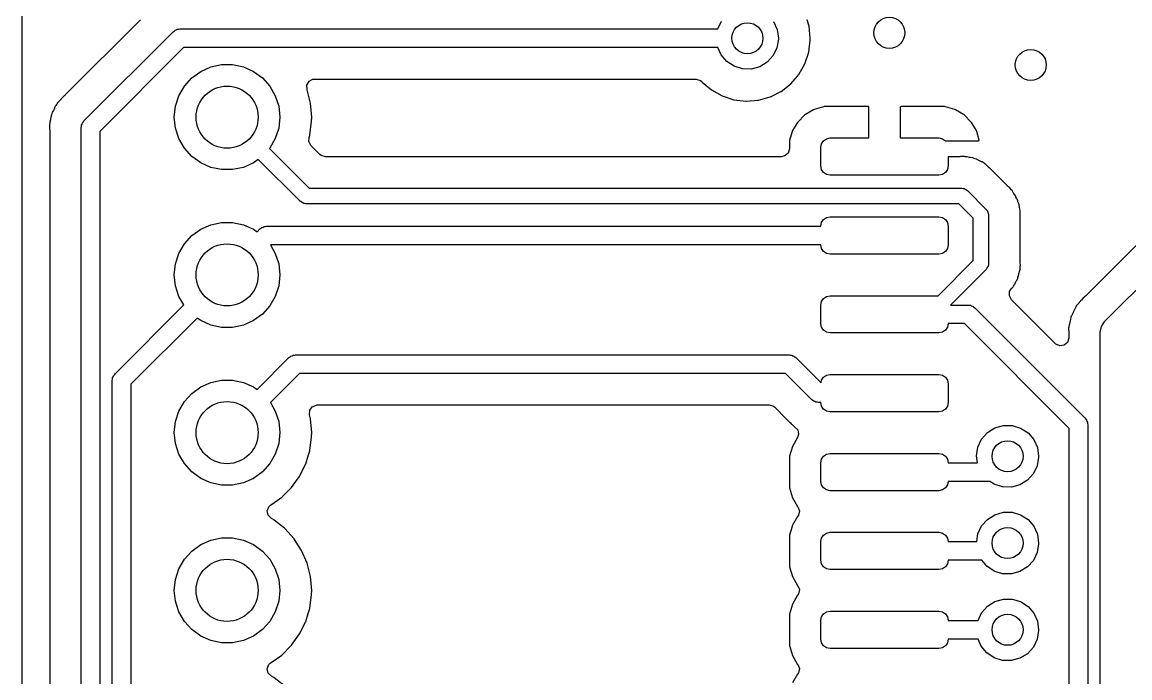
# Model space of a CAD drawing. Extents: x 126.1 to 177.1, y -128.7 to -65.
# Drawn here: x 126.08 to 143.92, y -90.02 to -79.46 of the extents above; entities that cross this region are included whole.
import ezdxf

# ---------------------------------------------------------------- set-up
doc = ezdxf.new("R2010")
doc.units = 0
doc.layers.add('BLACK', color=7, linetype='CONTINUOUS')

msp = doc.modelspace()

# ---------------------------------------------------------------- linework, layer by layer
at = {"layer": 'BLACK', "linetype": 'CONTINUOUS'}
for p, q in [((126.078, -81.1367), (126.078, -69.6006)), ((127.984, -79.4231), (126.773, -80.6339)), ((128.561, -79.586), (128.578, -79.5761)), ((128.578, -79.5761), (128.598, -79.5761)), ((128.598, -79.5761), (128.617, -79.571)), ((128.617, -79.571), (137.285, -79.571)), ((137.285, -79.571), (137.343, -79.4465)), ((138.182, -79.4516), (138.241, -79.5806)), ((138.745, -79.4922), (138.725, -79.4249)), ((138.755, -79.5241), (138.745, -79.4922)), ((138.774, -79.721), (138.755, -79.5241)), ((127.074, -81.0514), (128.511, -79.6149)), ((128.511, -79.6149), (128.528, -79.605)), ((128.528, -79.605), (128.542, -79.5911)), ((128.542, -79.5911), (128.561, -79.586)), ((138.261, -79.7332), (138.237, -79.873)), ((138.241, -79.5806), (138.261, -79.721)), ((138.261, -79.721), (138.261, -79.7332)), ((138.749, -79.9455), (138.774, -79.7493)), ((138.774, -79.7493), (138.774, -79.721)), ((128.679, -79.871), (127.33, -81.2196)), ((137.286, -79.871), (128.679, -79.871)), ((137.337, -79.9852), (137.286, -79.871)), ((138.237, -79.873), (138.176, -80.0006)), ((137.428, -80.0937), (137.337, -79.9852)), ((137.546, -80.1723), (137.428, -80.0937)), ((138.08, -80.1057), (137.96, -80.1799)), ((138.176, -80.0006), (138.08, -80.1057)), ((138.687, -80.1332), (138.749, -79.9455)), ((128.81, -80.3593), (128.954, -80.2549)), ((128.954, -80.2549), (129.116, -80.1826)), ((129.116, -80.1826), (129.29, -80.1456)), ((129.29, -80.1456), (129.468, -80.1456)), ((129.468, -80.1456), (129.642, -80.1826)), ((129.642, -80.1826), (129.804, -80.2549)), ((129.804, -80.2549), (129.948, -80.3593)), ((137.681, -80.2145), (137.546, -80.1723)), ((137.823, -80.2171), (137.681, -80.2145)), ((137.96, -80.1799), (137.823, -80.2171)), ((138.589, -80.3051), (138.687, -80.1332)), ((128.691, -80.4914), (128.81, -80.3593)), ((129.948, -80.3593), (130.067, -80.4914)), ((130.664, -80.4752), (130.7, -80.4138)), ((130.7, -80.4138), (130.763, -80.3816)), ((130.763, -80.3816), (130.786, -80.3795)), ((130.786, -80.3795), (136.936, -80.3795)), ((136.936, -80.3795), (137.004, -80.3995)), ((137.004, -80.3995), (137.026, -80.418)), ((137.026, -80.418), (137.028, -80.4201)), ((137.028, -80.4201), (137.032, -80.4249)), ((137.032, -80.4249), (137.183, -80.5531)), ((138.304, -80.5766), (138.46, -80.4548)), ((138.46, -80.4548), (138.567, -80.3312)), ((138.567, -80.3312), (138.585, -80.3098)), ((138.585, -80.3098), (138.589, -80.3051)), ((138.585, -80.3098), (138.585, -80.3098)), ((126.757, -80.6461), (126.752, -80.6519)), ((126.764, -80.6418), (126.757, -80.6461)), ((126.773, -80.6339), (126.764, -80.6418)), ((128.548, -80.8143), (128.603, -80.6453)), ((128.603, -80.6453), (128.691, -80.4914)), ((130.067, -80.4914), (130.156, -80.6453)), ((130.156, -80.6453), (130.21, -80.8143)), ((130.667, -80.5461), (130.664, -80.4752)), ((130.667, -80.5469), (130.667, -80.5461)), ((130.669, -80.5517), (130.667, -80.5469)), ((130.724, -80.7683), (130.669, -80.5517)), ((137.183, -80.5531), (137.355, -80.6496)), ((137.355, -80.6496), (137.543, -80.7107)), ((138.133, -80.663), (138.299, -80.5794)), ((138.299, -80.5794), (138.304, -80.5766)), ((138.299, -80.5794), (138.299, -80.5794)), ((126.606, -80.8269), (126.591, -80.862)), ((126.609, -80.8196), (126.606, -80.8269)), ((126.606, -80.8269), (126.606, -80.8269)), ((126.617, -80.8096), (126.609, -80.8196)), ((126.622, -80.8027), (126.617, -80.8096)), ((126.633, -80.7862), (126.622, -80.8027)), ((126.64, -80.7743), (126.633, -80.7862)), ((126.644, -80.7674), (126.64, -80.7743)), ((126.64, -80.7743), (126.64, -80.7743)), ((126.675, -80.7337), (126.644, -80.7674)), ((126.683, -80.7247), (126.675, -80.7337)), ((126.686, -80.7212), (126.683, -80.7247)), ((126.706, -80.7006), (126.686, -80.7212)), ((126.709, -80.6978), (126.706, -80.7006)), ((126.752, -80.6519), (126.709, -80.6978)), ((128.529, -80.991), (128.548, -80.8143)), ((130.21, -80.8143), (130.229, -80.991)), ((130.742, -80.991), (130.724, -80.7683)), ((137.543, -80.7107), (137.74, -80.7341)), ((137.74, -80.7341), (137.746, -80.7337)), ((137.746, -80.7337), (137.931, -80.7194)), ((137.746, -80.7337), (137.746, -80.7337)), ((137.931, -80.7194), (137.937, -80.719)), ((137.931, -80.7194), (137.931, -80.7194)), ((137.937, -80.719), (138.127, -80.6658)), ((138.127, -80.6658), (138.133, -80.663)), ((138.133, -80.663), (138.133, -80.663)), ((138.984, -80.8227), (138.838, -80.8651)), ((138.997, -80.8204), (138.984, -80.8227)), ((139.025, -80.8182), (138.997, -80.8204)), ((139.03, -80.818), (139.025, -80.8182)), ((139.701, -80.818), (139.03, -80.818)), ((139.709, -80.8197), (139.701, -80.818)), ((139.711, -80.8209), (139.709, -80.8197)), ((139.715, -80.8361), (139.711, -80.8209)), ((140.225, -80.8238), (140.223, -80.8315)), ((140.226, -80.8225), (140.225, -80.8238)), ((140.241, -80.818), (140.226, -80.8225)), ((140.908, -80.818), (140.241, -80.818)), ((140.913, -80.8182), (140.908, -80.818)), ((140.941, -80.8204), (140.913, -80.8182)), ((140.954, -80.8227), (140.941, -80.8204)), ((141.1, -80.8651), (140.954, -80.8227)), ((126.543, -80.9723), (126.536, -81.0161)), ((126.552, -80.9526), (126.543, -80.9723)), ((126.558, -80.934), (126.552, -80.9526)), ((126.563, -80.9132), (126.558, -80.934)), ((126.581, -80.8812), (126.563, -80.9132)), ((126.586, -80.8727), (126.581, -80.8812)), ((126.591, -80.862), (126.586, -80.8727)), ((128.548, -81.1677), (128.529, -80.991)), ((130.229, -80.991), (130.21, -81.1677)), ((130.741, -81.0542), (130.742, -80.9943)), ((130.742, -80.9943), (130.742, -80.991)), ((130.742, -80.9943), (130.742, -80.9943)), ((138.682, -80.9575), (138.576, -81.0639)), ((138.694, -80.9479), (138.682, -80.9575)), ((138.824, -80.8713), (138.694, -80.9479)), ((138.838, -80.8651), (138.824, -80.8713)), ((139.715, -81.326), (139.715, -80.8361)), ((140.223, -80.8315), (140.223, -81.326)), ((141.114, -80.8713), (141.1, -80.8651)), ((141.244, -80.9479), (141.114, -80.8713)), ((141.256, -80.9575), (141.244, -80.9479)), ((141.362, -81.0639), (141.256, -80.9575)), ((126.078, -111.044), (126.078, -81.1367)), ((126.52, -81.1155), (126.517, -81.1367)), ((126.517, -81.1367), (126.518, -81.1446)), ((126.518, -81.1446), (126.521, -81.1826)), ((126.522, -81.0958), (126.52, -81.1155)), ((126.521, -81.1826), (126.522, -81.1945)), ((126.533, -81.0334), (126.522, -81.0743)), ((126.522, -81.0743), (126.522, -81.0958)), ((126.536, -81.018), (126.533, -81.0296)), ((126.533, -81.0296), (126.533, -81.0334)), ((126.536, -81.0161), (126.536, -81.018)), ((127.03, -81.1575), (127.036, -81.1384)), ((127.03, -104.192), (127.03, -81.1575)), ((127.036, -81.1187), (127.045, -81.1016)), ((127.036, -81.1384), (127.036, -81.1187)), ((127.045, -81.1016), (127.051, -81.0825)), ((127.051, -81.0825), (127.065, -81.0685)), ((127.065, -81.0685), (127.074, -81.0514)), ((128.603, -81.3367), (128.548, -81.1677)), ((130.21, -81.1677), (130.156, -81.3367)), ((130.711, -81.279), (130.741, -81.0576)), ((130.741, -81.0576), (130.741, -81.0542)), ((138.566, -81.0763), (138.489, -81.2058)), ((138.576, -81.0639), (138.566, -81.0763)), ((141.372, -81.0763), (141.362, -81.0639)), ((141.449, -81.2058), (141.372, -81.0763)), ((145.979, -81.0988), (143.206, -83.8717)), ((126.522, -81.1945), (126.522, -104.11)), ((127.33, -81.2196), (127.33, -104.13)), ((128.691, -81.4906), (128.603, -81.3367)), ((130.156, -81.3367), (130.067, -81.4906)), ((130.696, -81.384), (130.699, -81.3206)), ((130.699, -81.3206), (130.71, -81.284)), ((130.71, -81.284), (130.711, -81.279)), ((138.483, -81.2202), (138.441, -81.366)), ((138.489, -81.2058), (138.483, -81.2202)), ((138.988, -81.3699), (139.037, -81.3374)), ((139.037, -81.3374), (139.094, -81.326)), ((139.094, -81.326), (139.715, -81.326)), ((140.223, -81.326), (140.844, -81.326)), ((140.844, -81.326), (140.901, -81.3374)), ((140.901, -81.3374), (140.95, -81.3699)), ((141.455, -81.2202), (141.449, -81.2058)), ((141.496, -81.3601), (141.455, -81.2202)), ((141.494, -81.368), (141.496, -81.3601)), ((128.81, -81.6227), (128.691, -81.4906)), ((130.067, -81.4906), (130.061, -81.4965)), ((130.061, -81.4965), (130.701, -82.136)), ((130.73, -81.4463), (130.696, -81.384)), ((130.875, -81.5906), (130.73, -81.4463)), ((138.436, -81.5015), (138.416, -81.5696)), ((138.438, -81.3786), (138.436, -81.4071)), ((138.436, -81.4071), (138.436, -81.412)), ((138.436, -81.412), (138.436, -81.5015)), ((138.441, -81.366), (138.438, -81.3786)), ((138.944, -81.476), (138.955, -81.4186)), ((138.944, -81.776), (138.944, -81.476)), ((138.955, -81.4186), (138.988, -81.3699)), ((140.95, -81.3699), (140.951, -81.372)), ((140.951, -81.372), (141.217, -81.372)), ((141.217, -81.372), (141.225, -81.3745)), ((141.225, -81.3745), (141.245, -81.372)), ((141.245, -81.372), (141.481, -81.372)), ((141.481, -81.372), (141.494, -81.368)), ((143.518, -84.2787), (146.347, -81.4492)), ((128.954, -81.7271), (128.81, -81.6227)), ((129.882, -81.6706), (129.804, -81.7271)), ((130.561, -82.3494), (129.882, -81.6706)), ((130.896, -81.6075), (130.875, -81.5906)), ((130.964, -81.6275), (130.896, -81.6075)), ((138.31, -81.6275), (130.964, -81.6275)), ((138.362, -81.6161), (138.31, -81.6275)), ((138.416, -81.5696), (138.362, -81.6161)), ((141.18, -81.6275), (140.994, -81.6275)), ((140.994, -81.6275), (140.994, -81.776)), ((141.191, -81.6269), (141.18, -81.6275)), ((141.228, -81.6234), (141.191, -81.6269)), ((141.235, -81.6221), (141.228, -81.6234)), ((141.236, -81.6222), (141.235, -81.6221)), ((141.235, -81.6228), (141.236, -81.6222)), ((141.243, -81.624), (141.235, -81.6228)), ((141.255, -81.6259), (141.243, -81.624)), ((141.275, -81.6275), (141.255, -81.6259)), ((141.295, -81.6275), (141.275, -81.6275)), ((141.303, -81.6295), (141.295, -81.6275)), ((141.338, -81.6385), (141.303, -81.6295)), ((141.303, -81.6295), (141.303, -81.6295)), ((141.35, -81.6409), (141.338, -81.6385)), ((141.386, -81.6466), (141.35, -81.6409)), ((141.394, -81.6478), (141.386, -81.6466)), ((141.386, -81.6466), (141.386, -81.6466)), ((141.401, -81.6509), (141.394, -81.6478)), ((141.412, -81.6558), (141.401, -81.6509)), ((141.401, -81.6509), (141.401, -81.6509)), ((141.431, -81.6622), (141.412, -81.6558)), ((141.45, -81.6673), (141.431, -81.6622)), ((141.489, -81.6886), (141.45, -81.6673)), ((141.5, -81.6938), (141.489, -81.6886)), ((141.533, -81.7082), (141.5, -81.6938)), ((141.54, -81.7114), (141.533, -81.7082)), ((141.533, -81.7082), (141.533, -81.7082)), ((141.556, -81.7234), (141.54, -81.7114)), ((129.116, -81.7994), (128.954, -81.7271)), ((129.29, -81.8363), (129.116, -81.7994)), ((129.468, -81.8363), (129.29, -81.8363)), ((129.642, -81.7994), (129.468, -81.8363)), ((129.804, -81.7271), (129.642, -81.7994)), ((138.955, -81.8334), (138.944, -81.776)), ((138.988, -81.882), (138.955, -81.8334)), ((139.037, -81.9146), (138.988, -81.882)), ((140.95, -81.882), (140.901, -81.9146)), ((140.983, -81.8334), (140.95, -81.882)), ((140.994, -81.776), (140.983, -81.8334)), ((141.556, -81.7238), (141.556, -81.7234)), ((141.573, -81.7346), (141.556, -81.7238)), ((141.584, -81.7406), (141.573, -81.7346)), ((141.591, -81.7444), (141.584, -81.7406)), ((141.584, -81.7406), (141.584, -81.7406)), ((141.597, -81.7498), (141.591, -81.7444)), ((141.623, -81.7747), (141.597, -81.7498)), ((141.632, -81.7824), (141.623, -81.7747)), ((141.635, -81.7848), (141.632, -81.7824)), ((141.655, -81.8046), (141.635, -81.7848)), ((141.658, -81.8073), (141.655, -81.8046)), ((141.707, -81.854), (141.658, -81.8073)), ((141.712, -81.8604), (141.707, -81.854)), ((141.719, -81.8687), (141.712, -81.8604)), ((141.943, -82.0925), (141.719, -81.8687)), ((139.094, -81.926), (139.037, -81.9146)), ((140.844, -81.926), (139.094, -81.926)), ((140.901, -81.9146), (140.844, -81.926)), ((130.701, -82.136), (141.215, -82.136)), ((141.215, -82.136), (141.237, -82.1392)), ((141.237, -82.1392), (141.242, -82.1388)), ((141.242, -82.1388), (141.245, -82.1402)), ((141.245, -82.1402), (141.251, -82.1411)), ((141.251, -82.1411), (141.277, -82.1578)), ((141.277, -82.1578), (141.304, -82.1726)), ((141.304, -82.1726), (141.609, -82.4774)), ((141.952, -82.1005), (141.943, -82.0925)), ((141.986, -82.1287), (141.952, -82.1005)), ((141.998, -82.1451), (141.986, -82.1287)), ((142.01, -82.1601), (141.998, -82.1451)), ((142.025, -82.1744), (142.01, -82.1601)), ((142.029, -82.1812), (142.025, -82.1744)), ((142.047, -82.2125), (142.029, -82.1812)), ((142.054, -82.2224), (142.047, -82.2125)), ((142.08, -82.2582), (142.054, -82.2224)), ((130.588, -82.3641), (130.561, -82.3494)), ((130.614, -82.3808), (130.588, -82.3641)), ((130.62, -82.3818), (130.614, -82.3808)), ((130.622, -82.3831), (130.62, -82.3818)), ((130.627, -82.3828), (130.622, -82.3831)), ((130.649, -82.386), (130.627, -82.3828)), ((141.164, -82.386), (130.649, -82.386)), ((141.395, -82.6176), (141.164, -82.386)), ((142.083, -82.2655), (142.08, -82.2582)), ((142.087, -82.277), (142.083, -82.2655)), ((142.083, -82.2655), (142.083, -82.2655)), ((142.096, -82.2947), (142.087, -82.277)), ((142.102, -82.3054), (142.096, -82.2947)), ((142.106, -82.3122), (142.102, -82.3054)), ((142.102, -82.3054), (142.102, -82.3054)), ((142.114, -82.3405), (142.106, -82.3122)), ((142.119, -82.3546), (142.114, -82.3405)), ((142.122, -82.3659), (142.119, -82.3546)), ((142.136, -82.3996), (142.122, -82.3659)), ((142.139, -82.407), (142.136, -82.3996)), ((142.14, -82.4148), (142.139, -82.407)), ((142.141, -82.4271), (142.14, -82.4148)), ((142.145, -82.4464), (142.141, -82.4271)), ((138.988, -82.6399), (139.037, -82.6074)), ((139.037, -82.6074), (139.094, -82.596)), ((139.094, -82.596), (140.844, -82.596)), ((140.844, -82.596), (140.901, -82.6074)), ((140.901, -82.6074), (140.95, -82.6399)), ((141.609, -82.4774), (141.622, -82.4952)), ((141.622, -82.4952), (141.625, -82.4982)), ((141.625, -82.4982), (141.626, -82.501)), ((141.626, -82.501), (141.63, -82.5061)), ((141.63, -82.5061), (141.637, -82.5362)), ((141.637, -82.5362), (141.645, -82.5658)), ((141.645, -82.5658), (141.645, -83.3532)), ((142.151, -82.4659), (142.145, -82.4464)), ((142.152, -82.497), (142.151, -82.4659)), ((142.152, -82.5101), (142.152, -82.497)), ((142.153, -82.5219), (142.152, -82.5101)), ((142.154, -82.5259), (142.153, -82.5219)), ((142.154, -82.5538), (142.154, -82.5259)), ((142.154, -82.5578), (142.154, -82.5538)), ((142.155, -82.6072), (142.154, -82.5578)), ((142.156, -82.6259), (142.155, -82.6072)), ((128.954, -82.7949), (129.116, -82.7226)), ((129.116, -82.7226), (129.29, -82.6856)), ((129.29, -82.6856), (129.468, -82.6856)), ((129.468, -82.6856), (129.642, -82.7226)), ((129.642, -82.7226), (129.804, -82.7949)), ((129.861, -82.8365), (129.908, -82.7899)), ((129.908, -82.7899), (129.925, -82.78)), ((129.925, -82.78), (129.939, -82.7661)), ((129.939, -82.7661), (129.958, -82.761)), ((129.958, -82.761), (129.975, -82.7511)), ((129.975, -82.7511), (129.995, -82.7511)), ((129.995, -82.7511), (130.014, -82.746)), ((130.014, -82.746), (138.944, -82.746)), ((138.944, -82.746), (138.955, -82.6886)), ((138.955, -82.6886), (138.988, -82.6399)), ((140.95, -82.6399), (140.983, -82.6886)), ((140.983, -82.6886), (140.994, -82.746)), ((140.994, -82.746), (140.994, -83.046)), ((141.395, -83.3014), (141.395, -82.6176)), ((142.154, -82.6334), (142.156, -82.6259)), ((142.154, -82.6445), (142.154, -82.6334)), ((142.154, -83.3174), (142.154, -82.6445)), ((128.691, -83.0314), (128.81, -82.8993)), ((128.81, -82.8993), (128.954, -82.7949)), ((129.804, -82.7949), (129.861, -82.8365)), ((128.603, -83.1853), (128.691, -83.0314)), ((138.944, -83.046), (130.076, -83.046)), ((130.076, -83.046), (130.076, -83.0466)), ((130.076, -83.0466), (130.156, -83.1853)), ((138.955, -83.1034), (138.944, -83.046)), ((138.988, -83.152), (138.955, -83.1034)), ((140.983, -83.1034), (140.95, -83.152)), ((140.994, -83.046), (140.983, -83.1034)), ((128.548, -83.3543), (128.603, -83.1853)), ((130.156, -83.1853), (130.21, -83.3543)), ((139.037, -83.1846), (138.988, -83.152)), ((139.094, -83.196), (139.037, -83.1846)), ((140.844, -83.196), (139.094, -83.196)), ((140.831, -83.866), (141.395, -83.3014)), ((140.901, -83.1846), (140.844, -83.196)), ((140.95, -83.152), (140.901, -83.1846)), ((142.154, -83.3292), (142.154, -83.3174)), ((128.529, -83.531), (128.548, -83.3543)), ((130.21, -83.3543), (130.229, -83.531)), ((141.609, -83.4416), (141.034, -84.016)), ((141.623, -83.4145), (141.609, -83.4416)), ((141.64, -83.3887), (141.623, -83.4145)), ((141.641, -83.3823), (141.64, -83.3887)), ((141.642, -83.3798), (141.641, -83.3823)), ((141.645, -83.3532), (141.642, -83.3752)), ((141.642, -83.3752), (141.642, -83.3798)), ((142.135, -83.5235), (142.14, -83.4877)), ((142.14, -83.4877), (142.143, -83.476)), ((142.143, -83.476), (142.152, -83.4409)), ((142.152, -83.4409), (142.154, -83.4332)), ((142.152, -83.4409), (142.152, -83.4409)), ((142.158, -83.3732), (142.154, -83.3292)), ((142.154, -83.413), (142.155, -83.3932)), ((142.154, -83.4332), (142.154, -83.413)), ((142.155, -83.3932), (142.157, -83.3811)), ((142.157, -83.3811), (142.158, -83.3732)), ((128.548, -83.7077), (128.529, -83.531)), ((130.229, -83.531), (130.21, -83.7077)), ((142.065, -83.6845), (142.07, -83.6782)), ((142.07, -83.6782), (142.073, -83.671)), ((142.073, -83.6709), (142.087, -83.6376)), ((142.073, -83.671), (142.073, -83.6709)), ((142.087, -83.6376), (142.093, -83.627)), ((142.093, -83.627), (142.114, -83.5882)), ((142.114, -83.5882), (142.119, -83.5686)), ((142.119, -83.5686), (142.125, -83.5499)), ((142.125, -83.5499), (142.13, -83.5386)), ((142.13, -83.5386), (142.133, -83.5313)), ((142.13, -83.5386), (142.13, -83.5386)), ((142.133, -83.5313), (142.135, -83.5235)), ((142.135, -83.5235), (142.135, -83.5235)), ((128.603, -83.8767), (128.548, -83.7077)), ((130.21, -83.7077), (130.156, -83.8767)), ((141.98, -83.8691), (141.985, -83.7983)), ((141.985, -83.7983), (142.011, -83.756)), ((142.011, -83.756), (142.037, -83.7285)), ((142.037, -83.7285), (142.041, -83.7216)), ((142.041, -83.7216), (142.047, -83.7107)), ((142.041, -83.7216), (142.041, -83.7216)), ((142.047, -83.7107), (142.057, -83.6942)), ((142.057, -83.6942), (142.065, -83.6845)), ((127.574, -85.1239), (128.683, -84.0153)), ((128.683, -84.0153), (128.603, -83.8767)), ((130.067, -84.0306), (129.948, -84.1627)), ((130.156, -83.8767), (130.067, -84.0306)), ((138.944, -84.016), (138.955, -83.9586)), ((138.944, -84.316), (138.944, -84.016)), ((138.955, -83.9586), (138.988, -83.9099)), ((138.988, -83.9099), (139.037, -83.8774)), ((139.037, -83.8774), (139.094, -83.866)), ((139.094, -83.866), (140.831, -83.866)), ((141.034, -84.016), (141.317, -84.016)), ((141.317, -84.016), (141.336, -84.0211)), ((141.336, -84.0211), (141.356, -84.0211)), ((141.356, -84.0211), (141.373, -84.031)), ((141.373, -84.031), (141.392, -84.0361)), ((141.392, -84.0361), (141.406, -84.05)), ((142.014, -83.9314), (141.98, -83.8691)), ((142.721, -84.6386), (142.014, -83.9314)), ((143.056, -84.0383), (143.053, -84.0433)), ((143.059, -84.0318), (143.056, -84.0383)), ((143.103, -83.9799), (143.059, -84.0318)), ((143.106, -83.9761), (143.103, -83.9799)), ((143.109, -83.9727), (143.106, -83.9761)), ((143.125, -83.9533), (143.109, -83.9727)), ((143.127, -83.9504), (143.125, -83.9533)), ((143.133, -83.9448), (143.127, -83.9504)), ((143.14, -83.9372), (143.133, -83.9448)), ((143.169, -83.9025), (143.14, -83.9372)), ((143.174, -83.897), (143.169, -83.9025)), ((143.169, -83.9025), (143.169, -83.9025)), ((143.18, -83.8926), (143.174, -83.897)), ((143.191, -83.8841), (143.18, -83.8926)), ((143.18, -83.8926), (143.18, -83.8926)), ((143.206, -83.8717), (143.191, -83.8841)), ((129.948, -84.1627), (129.804, -84.2671)), ((141.406, -84.05), (141.423, -84.0599)), ((141.423, -84.0599), (143.201, -85.8379)), ((142.97, -84.2144), (142.957, -84.2767)), ((142.973, -84.2078), (142.97, -84.2144)), ((142.975, -84.202), (142.973, -84.2078)), ((142.977, -84.1964), (142.975, -84.202)), ((142.979, -84.1893), (142.977, -84.1964)), ((143.012, -84.1242), (142.979, -84.1893)), ((143.014, -84.1203), (143.012, -84.1242)), ((143.045, -84.0542), (143.014, -84.1203)), ((143.049, -84.0484), (143.045, -84.0542)), ((143.053, -84.0433), (143.049, -84.0484)), ((128.897, -84.2254), (127.83, -85.2921)), ((128.954, -84.2671), (128.897, -84.2254)), ((129.116, -84.3394), (128.954, -84.2671)), ((129.29, -84.3763), (129.116, -84.3394)), ((129.468, -84.3763), (129.29, -84.3763)), ((129.642, -84.3394), (129.468, -84.3763)), ((129.804, -84.2671), (129.642, -84.3394)), ((138.955, -84.3734), (138.944, -84.316)), ((138.988, -84.422), (138.955, -84.3734)), ((140.983, -84.3734), (140.95, -84.422)), ((140.994, -84.316), (140.983, -84.3734)), ((141.255, -84.316), (140.994, -84.316)), ((142.945, -86.0061), (141.255, -84.316)), ((142.935, -84.3804), (142.934, -84.3876)), ((142.934, -84.3876), (142.934, -84.3949)), ((142.934, -84.3949), (142.936, -84.465)), ((142.936, -84.3762), (142.935, -84.3804)), ((142.937, -84.3611), (142.936, -84.3722)), ((142.936, -84.3722), (142.936, -84.3722)), ((142.936, -84.3722), (142.936, -84.3762)), ((142.954, -84.2902), (142.937, -84.3611)), ((142.955, -84.2859), (142.954, -84.2902)), ((142.957, -84.2767), (142.955, -84.2859)), ((143.445, -84.4555), (143.464, -84.3598)), ((143.464, -84.3598), (143.518, -84.2787)), ((139.037, -84.4546), (138.988, -84.422)), ((139.094, -84.466), (139.037, -84.4546)), ((140.844, -84.466), (139.094, -84.466)), ((140.901, -84.4546), (140.844, -84.466)), ((140.95, -84.422), (140.901, -84.4546)), ((142.936, -84.5495), (142.916, -84.6177)), ((142.936, -84.465), (142.936, -84.4684)), ((142.936, -84.4684), (142.936, -84.5495)), ((143.445, -98.9285), (143.445, -84.4555)), ((142.728, -84.6448), (142.721, -84.6386)), ((142.792, -84.6743), (142.728, -84.6448)), ((142.862, -84.6642), (142.792, -84.6743)), ((142.916, -84.6177), (142.862, -84.6642)), ((129.861, -85.3765), (130.376, -84.8614)), ((130.376, -84.8614), (130.394, -84.8515)), ((130.394, -84.8515), (130.408, -84.8376)), ((130.408, -84.8376), (130.427, -84.8325)), ((130.427, -84.8325), (130.444, -84.8226)), ((130.444, -84.8226), (130.463, -84.8226)), ((130.463, -84.8226), (130.483, -84.8175)), ((130.483, -84.8175), (138.436, -84.8175)), ((138.436, -84.8175), (138.455, -84.8226)), ((138.455, -84.8226), (138.474, -84.8226)), ((138.474, -84.8226), (138.491, -84.8325)), ((138.491, -84.8325), (138.511, -84.8376)), ((138.511, -84.8376), (138.524, -84.8515)), ((138.524, -84.8515), (138.542, -84.8614)), ((138.542, -84.8614), (138.948, -85.2675)), ((127.53, -85.23), (127.535, -85.2109)), ((127.53, -99.612), (127.53, -85.23)), ((127.535, -85.1912), (127.545, -85.1741)), ((127.535, -85.2109), (127.535, -85.1912)), ((127.545, -85.1741), (127.55, -85.155)), ((127.55, -85.155), (127.564, -85.141)), ((127.564, -85.141), (127.574, -85.1239)), ((128.954, -85.3349), (129.116, -85.2626)), ((129.116, -85.2626), (129.29, -85.2256)), ((129.29, -85.2256), (129.468, -85.2256)), ((129.468, -85.2256), (129.642, -85.2626)), ((129.642, -85.2626), (129.804, -85.3349)), ((130.545, -85.1175), (130.076, -85.5866)), ((138.373, -85.1175), (130.545, -85.1175)), ((138.798, -85.542), (138.373, -85.1175)), ((138.948, -85.2675), (138.955, -85.2286)), ((138.955, -85.2286), (138.988, -85.1799)), ((138.988, -85.1799), (139.037, -85.1474)), ((139.037, -85.1474), (139.094, -85.136)), ((139.094, -85.136), (140.844, -85.136)), ((140.844, -85.136), (140.901, -85.1474)), ((140.901, -85.1474), (140.95, -85.1799)), ((140.95, -85.1799), (140.983, -85.2286)), ((140.983, -85.2286), (140.994, -85.286)), ((140.994, -85.286), (140.994, -85.586)), ((127.83, -85.2921), (127.83, -99.5498)), ((128.691, -85.5714), (128.81, -85.4393)), ((128.81, -85.4393), (128.954, -85.3349)), ((129.804, -85.3349), (129.861, -85.3765)), ((128.603, -85.7253), (128.691, -85.5714)), ((130.076, -85.5866), (130.156, -85.7253)), ((130.751, -85.6536), (130.817, -85.6266)), ((130.817, -85.6266), (130.83, -85.626)), ((130.83, -85.626), (138.111, -85.626)), ((138.111, -85.626), (138.179, -85.646)), ((138.179, -85.646), (138.2, -85.6629)), ((138.815, -85.5519), (138.798, -85.542)), ((138.829, -85.5659), (138.815, -85.5519)), ((138.848, -85.571), (138.829, -85.5659)), ((138.865, -85.5809), (138.848, -85.571)), ((138.885, -85.5809), (138.865, -85.5809)), ((138.904, -85.586), (138.885, -85.5809)), ((138.944, -85.586), (138.904, -85.586)), ((138.955, -85.6434), (138.944, -85.586)), ((138.988, -85.692), (138.955, -85.6434)), ((140.983, -85.6434), (140.95, -85.692)), ((140.994, -85.586), (140.983, -85.6434)), ((128.548, -85.8943), (128.603, -85.7253)), ((130.156, -85.7253), (130.21, -85.8943)), ((130.707, -85.7827), (130.71, -85.7117)), ((130.724, -85.8483), (130.707, -85.7827)), ((130.71, -85.7117), (130.751, -85.6536)), ((138.2, -85.6629), (138.38, -85.8436)), ((139.037, -85.7246), (138.988, -85.692)), ((139.094, -85.736), (139.037, -85.7246)), ((140.844, -85.736), (139.094, -85.736)), ((140.901, -85.7246), (140.844, -85.736)), ((140.95, -85.692), (140.901, -85.7246)), ((128.529, -86.071), (128.548, -85.8943)), ((130.21, -85.8943), (130.229, -86.071)), ((130.742, -86.071), (130.724, -85.8483)), ((138.38, -85.8436), (138.388, -85.8524)), ((138.388, -85.8524), (138.393, -85.8591)), ((138.393, -85.8591), (138.4, -85.8664)), ((138.4, -85.8664), (138.444, -85.9076)), ((138.444, -85.9076), (138.447, -85.9104)), ((138.447, -85.9104), (138.468, -85.9309)), ((138.468, -85.9309), (138.471, -85.9333)), ((138.471, -85.9333), (138.471, -85.9336)), ((138.471, -85.9336), (138.48, -85.9413)), ((138.48, -85.9413), (138.514, -85.973)), ((138.514, -85.973), (138.521, -85.9768)), ((138.521, -85.9768), (138.527, -85.9814)), ((138.527, -85.9814), (138.526, -85.9825)), ((138.526, -85.9825), (138.571, -86.027)), ((141.628, -86.0712), (141.748, -85.9956)), ((141.748, -85.9956), (141.884, -85.9566)), ((141.884, -85.9566), (142.026, -85.9575)), ((142.026, -85.9575), (142.162, -85.9981)), ((142.162, -85.9981), (142.281, -86.0752)), ((143.201, -85.8379), (143.211, -85.855)), ((143.211, -85.855), (143.225, -85.869)), ((143.225, -85.869), (143.23, -85.8881)), ((143.23, -85.8881), (143.24, -85.9052)), ((143.24, -85.9052), (143.24, -85.9249)), ((143.24, -85.9249), (143.245, -85.944)), ((143.245, -85.944), (143.245, -98.771)), ((128.548, -86.2477), (128.529, -86.071)), ((130.229, -86.071), (130.21, -86.2477)), ((130.711, -86.359), (130.741, -86.1376)), ((130.741, -86.1342), (130.742, -86.0743)), ((130.741, -86.1376), (130.741, -86.1342)), ((130.742, -86.0743), (130.742, -86.071)), ((130.742, -86.0743), (130.742, -86.0743)), ((138.568, -86.1512), (138.485, -86.2924)), ((138.586, -86.0964), (138.568, -86.1512)), ((138.571, -86.027), (138.586, -86.0964)), ((141.474, -86.3058), (141.534, -86.1775)), ((141.534, -86.1775), (141.628, -86.0712)), ((142.281, -86.0752), (142.373, -86.1826)), ((142.945, -98.7088), (142.945, -86.0061)), ((128.603, -86.4167), (128.548, -86.2477)), ((130.21, -86.2477), (130.156, -86.4167)), ((130.71, -86.364), (130.711, -86.359)), ((138.485, -86.2924), (138.438, -86.4521)), ((141.452, -86.4459), (141.474, -86.3058)), ((142.373, -86.1826), (142.432, -86.3116)), ((142.432, -86.3116), (142.452, -86.452)), ((128.691, -86.5706), (128.603, -86.4167)), ((130.156, -86.4167), (130.067, -86.5706)), ((130.646, -86.5728), (130.686, -86.444)), ((130.686, -86.444), (130.71, -86.364)), ((130.71, -86.364), (130.71, -86.364)), ((138.438, -86.4521), (138.436, -86.4895)), ((138.436, -86.4895), (138.436, -86.9225)), ((138.944, -86.556), (138.955, -86.4986)), ((138.955, -86.4986), (138.988, -86.4499)), ((138.988, -86.4499), (139.037, -86.4174)), ((139.037, -86.4174), (139.094, -86.406)), ((139.094, -86.406), (140.844, -86.406)), ((140.844, -86.406), (140.901, -86.4174)), ((140.901, -86.4174), (140.95, -86.4499)), ((140.95, -86.4499), (140.983, -86.4986)), ((140.983, -86.4986), (140.994, -86.556)), ((141.466, -86.556), (141.452, -86.4459)), ((142.452, -86.4642), (142.428, -86.604)), ((142.452, -86.452), (142.452, -86.4642)), ((128.81, -86.7027), (128.691, -86.5706)), ((128.954, -86.8071), (128.81, -86.7027)), ((129.948, -86.7027), (129.804, -86.8071)), ((130.067, -86.5706), (129.948, -86.7027)), ((130.551, -86.7664), (130.644, -86.5774)), ((130.644, -86.5774), (130.646, -86.5728)), ((130.644, -86.5774), (130.644, -86.5774)), ((138.944, -86.856), (138.944, -86.556)), ((140.994, -86.556), (141.466, -86.556)), ((142.428, -86.604), (142.367, -86.7316)), ((129.116, -86.8794), (128.954, -86.8071)), ((129.29, -86.9163), (129.116, -86.8794)), ((129.642, -86.8794), (129.468, -86.9163)), ((129.804, -86.8071), (129.642, -86.8794)), ((130.417, -86.9545), (130.512, -86.8218)), ((130.512, -86.8218), (130.544, -86.7773)), ((130.544, -86.7773), (130.547, -86.7731)), ((130.547, -86.7731), (130.551, -86.7664)), ((138.955, -86.9134), (138.944, -86.856)), ((140.994, -86.856), (140.983, -86.9134)), ((141.666, -86.856), (140.994, -86.856)), ((141.737, -86.9033), (141.666, -86.856)), ((142.271, -86.8367), (142.151, -86.9109)), ((142.367, -86.7316), (142.271, -86.8367)), ((129.468, -86.9163), (129.29, -86.9163)), ((130.259, -87.1122), (130.417, -86.9545)), ((138.436, -86.9225), (138.438, -86.9598)), ((138.438, -86.9598), (138.485, -87.1196)), ((138.988, -86.962), (138.955, -86.9134)), ((139.037, -86.9946), (138.988, -86.962)), ((139.094, -87.006), (139.037, -86.9946)), ((140.844, -87.006), (139.094, -87.006)), ((140.901, -86.9946), (140.844, -87.006)), ((140.95, -86.962), (140.901, -86.9946)), ((140.983, -86.9134), (140.95, -86.962)), ((141.872, -86.9455), (141.737, -86.9033)), ((142.014, -86.9481), (141.872, -86.9455)), ((142.151, -86.9109), (142.014, -86.9481)), ((130.052, -87.2665), (130.08, -87.2399)), ((130.08, -87.2399), (130.149, -87.1904)), ((130.149, -87.1904), (130.259, -87.1122)), ((138.485, -87.1196), (138.57, -87.2628)), ((130.027, -87.3329), (130.052, -87.2665)), ((130.042, -87.4023), (130.027, -87.3329)), ((130.092, -87.4528), (130.042, -87.4023)), ((138.57, -87.4192), (138.485, -87.5624)), ((138.57, -87.2628), (138.572, -87.2655)), ((138.573, -87.4153), (138.57, -87.4192)), ((138.572, -87.2655), (138.598, -87.3298)), ((138.584, -87.3995), (138.573, -87.4153)), ((138.598, -87.3298), (138.584, -87.3995)), ((141.628, -87.4682), (141.748, -87.3926)), ((141.748, -87.3926), (141.884, -87.3536)), ((141.884, -87.3536), (142.026, -87.3545)), ((142.026, -87.3545), (142.162, -87.3951)), ((142.162, -87.3951), (142.281, -87.4722)), ((130.133, -87.4756), (130.092, -87.4528)), ((130.137, -87.4788), (130.133, -87.4756)), ((130.305, -87.6108), (130.137, -87.4788)), ((130.137, -87.4788), (130.137, -87.4788)), ((138.48, -87.5808), (138.438, -87.7221)), ((138.483, -87.57), (138.48, -87.5808)), ((138.485, -87.5624), (138.483, -87.57)), ((138.483, -87.57), (138.483, -87.57)), ((141.474, -87.7028), (141.534, -87.5745)), ((141.534, -87.5745), (141.628, -87.4682)), ((142.281, -87.4722), (142.373, -87.5796)), ((142.373, -87.5796), (142.432, -87.7086)), ((129.116, -87.8026), (129.29, -87.7656)), ((129.29, -87.7656), (129.468, -87.7656)), ((129.468, -87.7656), (129.642, -87.8026)), ((130.309, -87.614), (130.305, -87.6108)), ((130.305, -87.6108), (130.305, -87.6108)), ((130.459, -87.7793), (130.309, -87.614)), ((130.462, -87.7836), (130.459, -87.7793)), ((130.494, -87.8338), (130.462, -87.7836)), ((130.462, -87.7836), (130.462, -87.7836)), ((138.438, -87.7286), (138.436, -87.7537)), ((138.436, -87.7537), (138.436, -87.7595)), ((138.436, -87.7595), (138.436, -88.1925)), ((138.438, -87.7221), (138.438, -87.7286)), ((138.438, -87.7286), (138.438, -87.7286)), ((138.944, -87.826), (138.955, -87.7686)), ((138.955, -87.7686), (138.988, -87.7199)), ((138.988, -87.7199), (139.037, -87.6874)), ((139.037, -87.6874), (139.094, -87.676)), ((139.094, -87.676), (140.844, -87.676)), ((140.844, -87.676), (140.901, -87.6874)), ((140.901, -87.6874), (140.95, -87.7199)), ((140.95, -87.7199), (140.983, -87.7686)), ((140.983, -87.7686), (140.994, -87.826)), ((141.455, -87.826), (141.474, -87.7028)), ((142.432, -87.7086), (142.452, -87.849)), ((128.81, -87.9793), (128.954, -87.8749)), ((128.954, -87.8749), (129.116, -87.8026)), ((129.642, -87.8026), (129.804, -87.8749)), ((129.804, -87.8749), (129.948, -87.9793)), ((130.58, -87.9668), (130.494, -87.8338)), ((138.944, -88.126), (138.944, -87.826)), ((140.994, -87.826), (141.455, -87.826)), ((142.452, -87.8612), (142.428, -88.001)), ((142.452, -87.849), (142.452, -87.8612)), ((128.603, -88.2653), (128.691, -88.1114)), ((128.691, -88.1114), (128.81, -87.9793)), ((129.948, -87.9793), (130.067, -88.1114)), ((130.067, -88.1114), (130.156, -88.2653)), ((130.669, -88.1717), (130.58, -87.9668)), ((138.955, -88.1834), (138.944, -88.126)), ((140.994, -88.126), (140.983, -88.1834)), ((141.538, -88.126), (140.994, -88.126)), ((141.619, -88.2217), (141.538, -88.126)), ((142.367, -88.1286), (142.271, -88.2337)), ((142.428, -88.001), (142.367, -88.1286)), ((128.548, -88.4343), (128.603, -88.2653)), ((130.156, -88.2653), (130.21, -88.4343)), ((130.724, -88.3883), (130.669, -88.1717)), ((138.436, -88.1925), (138.438, -88.2298)), ((138.438, -88.2298), (138.485, -88.3896)), ((138.988, -88.232), (138.955, -88.1834)), ((139.037, -88.2646), (138.988, -88.232)), ((139.094, -88.276), (139.037, -88.2646)), ((140.844, -88.276), (139.094, -88.276)), ((140.901, -88.2646), (140.844, -88.276)), ((140.95, -88.232), (140.901, -88.2646)), ((140.983, -88.1834), (140.95, -88.232)), ((141.737, -88.3003), (141.619, -88.2217)), ((141.872, -88.3425), (141.737, -88.3003)), ((142.151, -88.3079), (142.014, -88.3451)), ((142.271, -88.2337), (142.151, -88.3079)), ((128.529, -88.611), (128.548, -88.4343)), ((130.21, -88.4343), (130.229, -88.611)), ((130.742, -88.611), (130.724, -88.3883)), ((138.485, -88.3896), (138.57, -88.5328)), ((142.014, -88.3451), (141.872, -88.3425)), ((128.548, -88.7877), (128.529, -88.611)), ((130.229, -88.611), (130.21, -88.7877)), ((130.711, -88.899), (130.741, -88.6776)), ((130.741, -88.6776), (130.742, -88.611)), ((138.57, -88.5328), (138.572, -88.5355)), ((138.572, -88.5355), (138.598, -88.5998)), ((138.584, -88.6695), (138.573, -88.6853)), ((138.598, -88.5998), (138.584, -88.6695)), ((128.603, -88.9567), (128.548, -88.7877)), ((130.21, -88.7877), (130.156, -88.9567)), ((138.485, -88.8324), (138.438, -88.9921)), ((138.57, -88.6892), (138.485, -88.8324)), ((138.573, -88.6853), (138.57, -88.6892)), ((141.628, -88.8652), (141.748, -88.7896)), ((141.748, -88.7896), (141.884, -88.7506)), ((141.884, -88.7506), (142.026, -88.7515)), ((142.026, -88.7515), (142.162, -88.7921)), ((142.162, -88.7921), (142.281, -88.8692)), ((128.691, -89.1106), (128.603, -88.9567)), ((130.156, -88.9567), (130.067, -89.1106)), ((130.646, -89.1128), (130.685, -88.986)), ((130.685, -88.986), (130.71, -88.904)), ((130.71, -88.904), (130.711, -88.899)), ((130.71, -88.904), (130.71, -88.904)), ((138.438, -88.9921), (138.436, -89.0295)), ((138.436, -89.0295), (138.436, -89.4625)), ((138.955, -89.0386), (138.988, -88.9899)), ((138.988, -88.9899), (139.037, -88.9574)), ((139.037, -88.9574), (139.094, -88.946)), ((139.094, -88.946), (140.844, -88.946)), ((140.844, -88.946), (140.901, -88.9574)), ((140.901, -88.9574), (140.95, -88.9899)), ((140.95, -88.9899), (140.983, -89.0386)), ((141.476, -89.096), (141.534, -88.9715)), ((141.534, -88.9715), (141.628, -88.8652)), ((142.281, -88.8692), (142.373, -88.9766)), ((142.373, -88.9766), (142.432, -89.1056)), ((128.81, -89.2427), (128.691, -89.1106)), ((130.067, -89.1106), (129.948, -89.2427)), ((130.55, -89.3078), (130.644, -89.1174)), ((130.644, -89.1174), (130.646, -89.1128)), ((130.644, -89.1174), (130.644, -89.1174)), ((138.944, -89.096), (138.955, -89.0386)), ((138.944, -89.396), (138.944, -89.096)), ((140.983, -89.0386), (140.994, -89.096)), ((140.994, -89.096), (141.476, -89.096)), ((142.432, -89.1056), (142.452, -89.246)), ((128.954, -89.3471), (128.81, -89.2427)), ((129.116, -89.4194), (128.954, -89.3471)), ((129.804, -89.3471), (129.642, -89.4194)), ((129.948, -89.2427), (129.804, -89.3471)), ((130.417, -89.4945), (130.547, -89.3131)), ((130.547, -89.3131), (130.55, -89.3078)), ((142.452, -89.2582), (142.428, -89.398)), ((142.452, -89.246), (142.452, -89.2582)), ((129.29, -89.4563), (129.116, -89.4194)), ((129.468, -89.4563), (129.29, -89.4563)), ((129.642, -89.4194), (129.468, -89.4563)), ((130.259, -89.6522), (130.417, -89.4945)), ((138.436, -89.4625), (138.436, -89.4649)), ((138.436, -89.4649), (138.436, -89.4649)), ((138.436, -89.4649), (138.438, -89.492)), ((138.438, -89.492), (138.438, -89.4998)), ((138.438, -89.4998), (138.485, -89.6596)), ((138.955, -89.4534), (138.944, -89.396)), ((138.988, -89.502), (138.955, -89.4534)), ((139.037, -89.5346), (138.988, -89.502)), ((139.094, -89.546), (139.037, -89.5346)), ((140.844, -89.546), (139.094, -89.546)), ((140.901, -89.5346), (140.844, -89.546)), ((140.95, -89.502), (140.901, -89.5346)), ((140.983, -89.4534), (140.95, -89.502)), ((140.994, -89.396), (140.983, -89.4534)), ((141.477, -89.396), (140.994, -89.396)), ((141.528, -89.5102), (141.477, -89.396)), ((141.619, -89.6187), (141.528, -89.5102)), ((142.367, -89.5256), (142.271, -89.6307)), ((142.428, -89.398), (142.367, -89.5256)), ((130.08, -89.7799), (130.124, -89.7486)), ((130.124, -89.7486), (130.259, -89.6522)), ((138.485, -89.6596), (138.57, -89.8028)), ((141.737, -89.6973), (141.619, -89.6187)), ((141.872, -89.7395), (141.737, -89.6973)), ((142.014, -89.7421), (141.872, -89.7395)), ((142.151, -89.7049), (142.014, -89.7421)), ((142.271, -89.6307), (142.151, -89.7049)), ((130.027, -89.8729), (130.052, -89.8065)), ((130.042, -89.9423), (130.027, -89.8729)), ((130.052, -89.8065), (130.08, -89.7799)), ((138.57, -89.8028), (138.572, -89.8055)), ((138.572, -89.8055), (138.598, -89.8698)), ((138.598, -89.8698), (138.584, -89.9395)), ((130.092, -89.9928), (130.042, -89.9423)), ((130.133, -90.0156), (130.092, -89.9928)), ((130.137, -90.0188), (130.133, -90.0156)), ((130.305, -90.1508), (130.137, -90.0188)), ((130.137, -90.0188), (130.137, -90.0188)), ((138.57, -89.9592), (138.485, -90.1024)), ((138.573, -89.9553), (138.57, -89.9592)), ((138.584, -89.9395), (138.573, -89.9553))]:
    msp.add_line(p, q, dxfattribs=at)
at = {"layer": 'BLACK'}
for centre, radius in [((140.047, -79.6335), 0.25), ((137.761, -79.721), 0.25), ((142.324, -80.1509), 0.25), ((129.379, -80.991), 0.5), ((129.379, -83.531), 0.5), ((129.379, -86.071), 0.5), ((141.952, -86.452), 0.25), ((141.952, -87.849), 0.25), ((129.379, -88.611), 0.5), ((141.952, -89.246), 0.25)]:
    msp.add_circle(centre, radius, dxfattribs=at)

doc.saveas('drawing.dxf')
